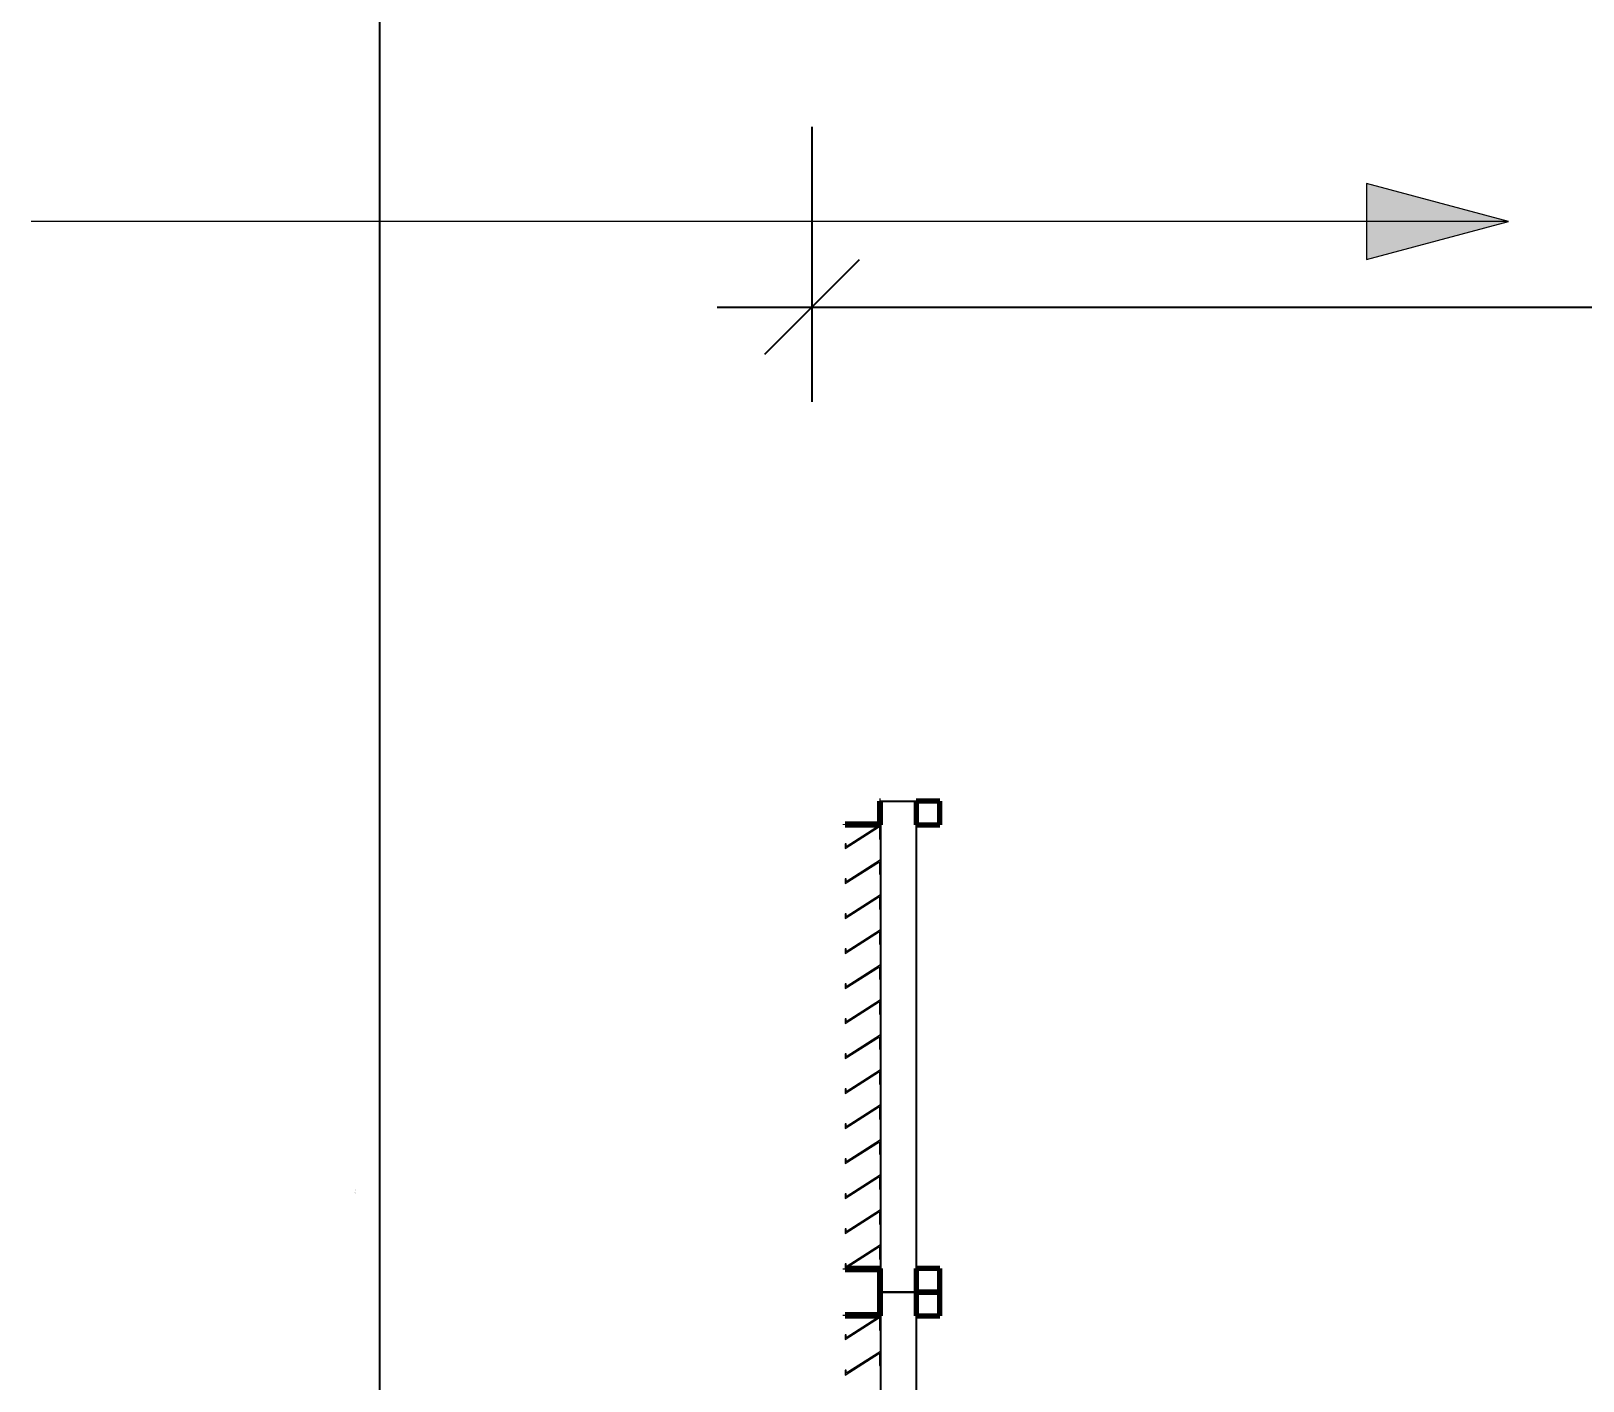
# Model space of a CAD drawing. Header units: millimetres. Extents: x -1379 to 1385823, y -4884429 to 548763.
# Drawn here: x 448564 to 451843, y -2312598 to -2309745 of the extents above; entities that cross this region are included whole.
import ezdxf

# ---------------------------------------------------------------- set-up
doc = ezdxf.new("R2010")
doc.units = ezdxf.units.MM
doc.layers.add('000 - CONCRETE_EX_LOUVERS_DEF_SUB', color=7, linetype='Continuous', plot=False)
doc.layers.add('000 - D I M', color=7, linetype='Continuous')
doc.layers.add('G-ANNO-TEXT', color=7, linetype='Continuous', lineweight=9)
doc.styles.add('Arial_2', font='arial.ttf', dxfattribs={"height": 3})
doc.dimstyles.new('DPA-DIM-3_0_C-C', dxfattribs={"dimscale": 304.8, "dimtxt": 306.07782, "dimasz": 0.492126, "dimexe": 0.656168, "dimexo": 0.0625, "dimgap": 0.164042, "dimtad": 1, "dimdec": 0, "dimzin": 0, "dimdsep": 46, "dimtxsty": 'Arial_2', "dimblk1": 'DOTBLANK', "dimblk2": 'DOTBLANK', "dimsah": 1, "dimcen": 0.09, "dimdle": 0.656168, "dimclrd": 7, "dimclre": 7, "dimclrt": 7, "dimadec": 8, "dimazin": 0, "dimtfac": 1, "dimtdec": 4, "dimtix": 1, "dimtmove": 0, "dimatfit": 3, "dimfxl": 1.312336, "dimfxlon": 1, "dimtvp": 1, "dimtolj": 1, "dimtzin": 0, "dimarcsym": 2})
doc.dimstyles.new('DPA-DIM-3_0_T-T', dxfattribs={"dimscale": 304.8, "dimtxt": 306.07782, "dimasz": 0.656168, "dimexe": 0.656168, "dimexo": 0.0625, "dimgap": 0.164042, "dimtad": 1, "dimdec": 0, "dimzin": 0, "dimdsep": 46, "dimtxsty": 'Arial_2', "dimblk1": 'OBLIQUE', "dimblk2": 'OBLIQUE', "dimsah": 1, "dimcen": 0.09, "dimdle": 0.656168, "dimclrd": 7, "dimclre": 7, "dimclrt": 7, "dimadec": 8, "dimazin": 0, "dimtfac": 1, "dimtdec": 4, "dimtix": 1, "dimtmove": 0, "dimatfit": 3, "dimfxl": 1.312336, "dimfxlon": 1, "dimtvp": 1, "dimtolj": 1, "dimtzin": 0, "dimarcsym": 2})

# ---------------------------------------------------------------- blocks, each defined once
blk = doc.blocks.new('DPA_CP_Entrance Louver Grill Vertical Z - Louver Grill Vertical Z-5242754-IV01 - LOWER ROOF LEVEL PLAN')
at = {"layer": '000 - CONCRETE_EX_LOUVERS_DEF_SUB', "color": 7, "lineweight": 70}
for p, q in [((-468.7, 0), (-518.7, 0)), ((-518.7, 0), (-518.7, -50)), ((-468.7, -50), (-468.7, 0)), ((518.7, 0), (468.7, 0)), ((468.7, 0), (468.7, -50)), ((518.7, -50), (518.7, 0)), ((-518.7, -50), (-468.7, -50)), ((468.7, -50), (518.7, -50)), ((-468.7, -125), (-518.7, -125)), ((-518.7, -125), (-518.7, -127)), ((-518.7, -127), (-470.7, -127)), ((-470.7, -127), (-470.7, -200)), ((-468.7, -200), (-468.7, -125)), ((518.7, -125), (468.7, -125)), ((468.7, -125), (468.7, -200)), ((470.7, -200), (470.7, -127)), ((470.7, -127), (518.7, -127)), ((518.7, -127), (518.7, -125)), ((-470.7, -200), (-468.7, -200)), ((468.7, -200), (470.7, -200))]:
    blk.add_line(p, q, dxfattribs=at)
at = {"layer": '000 - CONCRETE_EX_LOUVERS_DEF_SUB', "color": 7}
for p, q in [((-518.7, -125), (-518.7, -50)), ((-518.7, -50), (518.7, -50)), ((518.7, -50), (518.7, -125)), ((-518.7, -125), (518.7, -125))]:
    blk.add_line(p, q, dxfattribs=at)
blk = doc.blocks.new('GM_Louver Grill Vertical Z1 - Z Profile-V486-IV01 - LOWER ROOF LEVEL PLAN')
at = {"layer": '000 - CONCRETE_EX_LOUVERS_DEF_SUB', "color": 7, "lineweight": 9}
for p, q in [((30, 0), (0.1, 0)), ((0.1, 0), (46.4, -73)), ((30, -2), (30, 0)), ((50, -75), (3.7, -2)), ((3.7, -2), (30, -2)), ((46.4, -73), (40, -73)), ((40, -73), (40, -75)), ((40, -75), (50, -75))]:
    blk.add_line(p, q, dxfattribs=at)
blk = doc.blocks.new('GM_Louver Grill Vertical Z1 - Z Profile-V487-IV01 - LOWER ROOF LEVEL PLAN')
at = {"layer": '000 - CONCRETE_EX_LOUVERS_DEF_SUB', "color": 7, "lineweight": 9}
for p, q in [((30, 0), (0.1, 0)), ((0.1, 0), (46.4, -73)), ((30, -2), (30, 0)), ((50, -75), (3.7, -2)), ((3.7, -2), (30, -2)), ((46.4, -73), (40, -73)), ((40, -73), (40, -75)), ((40, -75), (50, -75))]:
    blk.add_line(p, q, dxfattribs=at)
blk = doc.blocks.new('GM_Louver Grill Vertical Z1 - Z Profile-V488-IV01 - LOWER ROOF LEVEL PLAN')
at = {"layer": '000 - CONCRETE_EX_LOUVERS_DEF_SUB', "color": 7, "lineweight": 9}
for p, q in [((30, 0), (0.1, 0)), ((0.1, 0), (46.4, -73)), ((30, -2), (30, 0)), ((50, -75), (3.7, -2)), ((3.7, -2), (30, -2)), ((46.4, -73), (40, -73)), ((40, -73), (40, -75)), ((40, -75), (50, -75))]:
    blk.add_line(p, q, dxfattribs=at)
blk = doc.blocks.new('GM_Louver Grill Vertical Z1 - Z Profile-V489-IV01 - LOWER ROOF LEVEL PLAN')
at = {"layer": '000 - CONCRETE_EX_LOUVERS_DEF_SUB', "color": 7, "lineweight": 9}
for p, q in [((30, 0), (0.1, 0)), ((0.1, 0), (46.4, -73)), ((30, -2), (30, 0)), ((50, -75), (3.7, -2)), ((3.7, -2), (30, -2)), ((46.4, -73), (40, -73)), ((40, -73), (40, -75)), ((40, -75), (50, -75))]:
    blk.add_line(p, q, dxfattribs=at)
blk = doc.blocks.new('GM_Louver Grill Vertical Z1 - Z Profile-V490-IV01 - LOWER ROOF LEVEL PLAN')
at = {"layer": '000 - CONCRETE_EX_LOUVERS_DEF_SUB', "lineweight": 9}
h = blk.add_hatch(dxfattribs=at)
h.set_pattern_fill('FP_56', style=0, pattern_type=2)
h.set_pattern_definition([(140, (-2318928.4, -217291.46), (63.75582, 728.7365), [76.2, -838.2]), (85, (-2318928.4, -217291.5), (-764.2276, -140.97162), [60.96, -670.56]), (190.451, (-2318923.1, -217230.74), (-700.46675, 587.77), [64.76, -712.36]), (136.184, (-2319131.6, -217291.5), (168.17096, 1084.31624), [114.3, -1257.3]), (186.636, (-2319117.6, -217201.1), (-989.70985, 949.6099), [97.14, -1068.54]), (81.184, (-2319131.6, -217291.5), (-989.70115, 949.62055), [91.44, -1005.84]), (111, (-2319080.8, -217189.86), (409.06057, 606.45787), [76.2, -838.2]), (56, (-2319080.8, -217189.9), (-736.75292, 247.20834), [60.96, -670.56]), (161.451, (-2319046.7, -217139.3), (-327.68547, 853.66825), [64.76, -712.36]), (127.5, (-2318928.4, -217291.46), (-338.22012, 12.354693), [33.528, -628.904, 33.528, -1320.292]), (127.5, (-2318928.4, -217291.46), (-338.22012, 12.354693), [-695.96, -647.192, 33.528, -639.572]), (97.5, (-2318928.4, -217291.46), (-400.722127, 267.278874), [33.528, -354.584, 33.528, -870.204]), (97.5, (-2318928.4, -217291.46), (-400.722127, 267.278874), [-421.64, -613.664, 33.528, -223.012]), (57.5, (-2318928.4, -217518.03), (22.915345, 542.36333), [33.528, -220.472, 33.528, -1810.512]), (57.5, (-2318928.4, -217518.03), (22.915345, 542.36333), [-287.528, -758.952, 33.528, -1018.032]), (47.5, (-2318928.4, -217619.63), (-101.70711, 592.51696), [33.528, -296.672, 33.528, -1239.52]), (47.5, (-2318928.4, -217619.63), (-101.70711, 592.51696), [-363.728, -492.76, 33.528, -713.232])])
h.paths.add_polyline_path([(50, -75), (3.7, -2), (30, -2), (30, 0), (0.1, 0), (46.4, -73), (40, -73), (40, -75)])
at = {"layer": '000 - CONCRETE_EX_LOUVERS_DEF_SUB', "color": 7, "lineweight": 9}
for p, q in [((30, 0), (0.1, 0)), ((0.1, 0), (46.4, -73)), ((30, -2), (30, 0)), ((50, -75), (3.7, -2)), ((3.7, -2), (30, -2)), ((46.4, -73), (40, -73)), ((40, -73), (40, -75)), ((40, -75), (50, -75))]:
    blk.add_line(p, q, dxfattribs=at)
blk = doc.blocks.new('GM_Louver Grill Vertical Z1 - Z Profile-V491-IV01 - LOWER ROOF LEVEL PLAN')
at = {"layer": '000 - CONCRETE_EX_LOUVERS_DEF_SUB', "lineweight": 9}
h = blk.add_hatch(dxfattribs=at)
h.set_pattern_fill('FP_57', style=0, pattern_type=2)
h.set_pattern_definition([(140, (-2318854.44, -217291.46), (63.75582, 728.7365), [76.2, -838.2]), (85, (-2318854.4, -217291.5), (-764.2276, -140.97162), [60.96, -670.56]), (190.451, (-2318849.1, -217230.74), (-700.46675, 587.77), [64.76, -712.36]), (136.184, (-2319057.6, -217291.5), (168.17096, 1084.31624), [114.3, -1257.3]), (186.636, (-2319043.6, -217201.1), (-989.70985, 949.6099), [97.14, -1068.54]), (81.184, (-2319057.6, -217291.5), (-989.70115, 949.62055), [91.44, -1005.84]), (111, (-2319006.84, -217189.86), (409.06057, 606.45787), [76.2, -838.2]), (56, (-2319006.8, -217189.9), (-736.75292, 247.20834), [60.96, -670.56]), (161.451, (-2318972.75, -217139.3), (-327.68547, 853.66825), [64.76, -712.36]), (127.5, (-2318854.44, -217291.46), (-338.22012, 12.354693), [33.528, -628.904, 33.528, -1320.292]), (127.5, (-2318854.44, -217291.46), (-338.22012, 12.354693), [-695.96, -647.192, 33.528, -639.572]), (97.5, (-2318854.44, -217291.46), (-400.722127, 267.278874), [33.528, -354.584, 33.528, -870.204]), (97.5, (-2318854.44, -217291.46), (-400.722127, 267.278874), [-421.64, -613.664, 33.528, -223.012]), (57.5, (-2318854.44, -217518.03), (22.915345, 542.36333), [33.528, -220.472, 33.528, -1810.512]), (57.5, (-2318854.44, -217518.03), (22.915345, 542.36333), [-287.528, -758.952, 33.528, -1018.032]), (47.5, (-2318854.44, -217619.63), (-101.70711, 592.51696), [33.528, -296.672, 33.528, -1239.52]), (47.5, (-2318854.44, -217619.63), (-101.70711, 592.51696), [-363.728, -492.76, 33.528, -713.232])])
h.paths.add_polyline_path([(50, -75), (3.7, -2), (30, -2), (30, 0), (0.1, 0), (46.4, -73), (40, -73), (40, -75)])
at = {"layer": '000 - CONCRETE_EX_LOUVERS_DEF_SUB', "color": 7, "lineweight": 9}
for p, q in [((30, 0), (0.1, 0)), ((0.1, 0), (46.4, -73)), ((30, -2), (30, 0)), ((50, -75), (3.7, -2)), ((3.7, -2), (30, -2)), ((46.4, -73), (40, -73)), ((40, -73), (40, -75)), ((40, -75), (50, -75))]:
    blk.add_line(p, q, dxfattribs=at)
blk = doc.blocks.new('GM_Louver Grill Vertical Z1 - Z Profile-V492-IV01 - LOWER ROOF LEVEL PLAN')
at = {"layer": '000 - CONCRETE_EX_LOUVERS_DEF_SUB', "color": 7, "lineweight": 9}
for p, q in [((30, 0), (0.1, 0)), ((0.1, 0), (46.4, -73)), ((30, -2), (30, 0)), ((50, -75), (3.7, -2)), ((3.7, -2), (30, -2)), ((46.4, -73), (40, -73)), ((40, -73), (40, -75)), ((40, -75), (50, -75))]:
    blk.add_line(p, q, dxfattribs=at)
blk = doc.blocks.new('GM_Louver Grill Vertical Z1 - Z Profile-V493-IV01 - LOWER ROOF LEVEL PLAN')
at = {"layer": '000 - CONCRETE_EX_LOUVERS_DEF_SUB', "color": 7, "lineweight": 9}
for p, q in [((30, 0), (0.1, 0)), ((0.1, 0), (46.4, -73)), ((30, -2), (30, 0)), ((50, -75), (3.7, -2)), ((3.7, -2), (30, -2)), ((46.4, -73), (40, -73)), ((40, -73), (40, -75)), ((40, -75), (50, -75))]:
    blk.add_line(p, q, dxfattribs=at)
blk = doc.blocks.new('DPA_CP_Entrance Louver Grill Vertical Z - Louver Grill Vertical Z-5053933-IV01 - LOWER ROOF LEVEL PLAN')
at = {"layer": '000 - CONCRETE_EX_LOUVERS_DEF_SUB', "color": 7, "lineweight": 70}
for p, q in [((-700, 0), (-750, 0)), ((-750, 0), (-750, -50)), ((-700, -50), (-700, 0)), ((750, 0), (700, 0)), ((700, 0), (700, -50)), ((750, -50), (750, 0)), ((-750, -50), (-700, -50)), ((700, -50), (750, -50)), ((-700, -125), (-750, -125)), ((-750, -125), (-750, -127)), ((-750, -127), (-702, -127)), ((-702, -127), (-702, -200)), ((-700, -200), (-700, -125)), ((750, -125), (700, -125)), ((700, -125), (700, -200)), ((702, -200), (702, -127)), ((702, -127), (750, -127)), ((750, -127), (750, -125)), ((-702, -200), (-700, -200)), ((700, -200), (702, -200))]:
    blk.add_line(p, q, dxfattribs=at)
at = {"layer": '000 - CONCRETE_EX_LOUVERS_DEF_SUB', "color": 7}
for p, q in [((-750, -125), (-750, -50)), ((-750, -50), (750, -50)), ((750, -50), (750, -125)), ((-750, -125), (750, -125))]:
    blk.add_line(p, q, dxfattribs=at)
blk = doc.blocks.new('GM_Louver Grill Vertical Z1 - Z Profile-V510-IV01 - LOWER ROOF LEVEL PLAN')
at = {"layer": '000 - CONCRETE_EX_LOUVERS_DEF_SUB', "color": 7, "lineweight": 9}
for p, q in [((30, 0), (0.1, 0)), ((0.1, 0), (46.4, -73)), ((30, -2), (30, 0)), ((50, -75), (3.7, -2)), ((3.7, -2), (30, -2)), ((46.4, -73), (40, -73)), ((40, -73), (40, -75)), ((40, -75), (50, -75))]:
    blk.add_line(p, q, dxfattribs=at)
blk = doc.blocks.new('GM_Louver Grill Vertical Z1 - Z Profile-V512-IV01 - LOWER ROOF LEVEL PLAN')
at = {"layer": '000 - CONCRETE_EX_LOUVERS_DEF_SUB', "color": 7, "lineweight": 9}
for p, q in [((30, 0), (0.1, 0)), ((0.1, 0), (46.4, -73)), ((30, -2), (30, 0)), ((50, -75), (3.7, -2)), ((3.7, -2), (30, -2)), ((46.4, -73), (40, -73)), ((40, -73), (40, -75)), ((40, -75), (50, -75))]:
    blk.add_line(p, q, dxfattribs=at)
blk = doc.blocks.new('GM_Louver Grill Vertical Z1 - Z Profile-V528-IV01 - LOWER ROOF LEVEL PLAN')
at = {"layer": '000 - CONCRETE_EX_LOUVERS_DEF_SUB', "color": 7, "lineweight": 9}
for p, q in [((30, 0), (0.1, 0)), ((0.1, 0), (46.4, -73)), ((30, -2), (30, 0)), ((50, -75), (3.7, -2)), ((3.7, -2), (30, -2)), ((46.4, -73), (40, -73)), ((40, -73), (40, -75)), ((40, -75), (50, -75))]:
    blk.add_line(p, q, dxfattribs=at)
blk = doc.blocks.new('GM_Louver Grill Vertical Z1 - Z Profile-V529-IV01 - LOWER ROOF LEVEL PLAN')
at = {"layer": '000 - CONCRETE_EX_LOUVERS_DEF_SUB', "color": 7, "lineweight": 9}
for p, q in [((30, 0), (0.1, 0)), ((0.1, 0), (46.4, -73)), ((30, -2), (30, 0)), ((50, -75), (3.7, -2)), ((3.7, -2), (30, -2)), ((46.4, -73), (40, -73)), ((40, -73), (40, -75)), ((40, -75), (50, -75))]:
    blk.add_line(p, q, dxfattribs=at)
blk = doc.blocks.new('GM_Louver Grill Vertical Z1 - Z Profile-V530-IV01 - LOWER ROOF LEVEL PLAN')
at = {"layer": '000 - CONCRETE_EX_LOUVERS_DEF_SUB', "color": 7, "lineweight": 9}
for p, q in [((30, 0), (0.1, 0)), ((0.1, 0), (46.4, -73)), ((30, -2), (30, 0)), ((50, -75), (3.7, -2)), ((3.7, -2), (30, -2)), ((46.4, -73), (40, -73)), ((40, -73), (40, -75)), ((40, -75), (50, -75))]:
    blk.add_line(p, q, dxfattribs=at)
blk = doc.blocks.new('GM_Louver Grill Vertical Z1 - Z Profile-V531-IV01 - LOWER ROOF LEVEL PLAN')
at = {"layer": '000 - CONCRETE_EX_LOUVERS_DEF_SUB', "color": 7, "lineweight": 9}
for p, q in [((30, 0), (0.1, 0)), ((0.1, 0), (46.4, -73)), ((30, -2), (30, 0)), ((50, -75), (3.7, -2)), ((3.7, -2), (30, -2)), ((46.4, -73), (40, -73)), ((40, -73), (40, -75)), ((40, -75), (50, -75))]:
    blk.add_line(p, q, dxfattribs=at)
blk = doc.blocks.new('GM_Louver Grill Vertical Z1 - Z Profile-V532-IV01 - LOWER ROOF LEVEL PLAN')
at = {"layer": '000 - CONCRETE_EX_LOUVERS_DEF_SUB', "color": 7, "lineweight": 9}
for p, q in [((30, 0), (0.1, 0)), ((0.1, 0), (46.4, -73)), ((30, -2), (30, 0)), ((50, -75), (3.7, -2)), ((3.7, -2), (30, -2)), ((46.4, -73), (40, -73)), ((40, -73), (40, -75)), ((40, -75), (50, -75))]:
    blk.add_line(p, q, dxfattribs=at)
blk = doc.blocks.new('_DotBlank')
at = {"color": 7, "linetype": 'ByBlock', "lineweight": -2}
blk.add_line((-0.5, 0), (-1, 0), dxfattribs=at)
blk.add_circle((0, 0), 0.5, dxfattribs=at)
blk = doc.blocks.new('*D866')
at = {"layer": '000 - D I M', "color": 7, "lineweight": -2, "transparency": 16777216}
for p, q in [((449681.5, -2309492.7), (449100.6, -2309492.7)), ((449300.6, -2314752.7), (449300.6, -2309642.7)), ((449027.2, -2314902.7), (449500.6, -2314902.7))]:
    blk.add_line(p, q, dxfattribs=at)
at = {"layer": 'Defpoints', "color": 7, "transparency": 16777216}
for p in [(449300.6, -2309492.7), (449700.6, -2309492.7), (449008.1, -2314902.7)]:
    blk.add_point(p, dxfattribs=at)
at = {"layer": '000 - D I M', "color": 7, "lineweight": -2, "transparency": 16777216, "xscale": 150, "yscale": 150, "zscale": 150}
for p, rotation in [((449300.6, -2309492.7), 90), ((449300.6, -2314902.7), 270)]:
    blk.add_blockref('_DotBlank', p, dxfattribs=dict(at, rotation=rotation))
at = {"layer": '000 - D I M', "color": 7, "transparency": 16777216, "insert": (449249, -2312197.7), "char_height": 3, "width": 1107.531, "attachment_point": 5, "rotation": 90, "style": 'Arial_2'}
blk.add_mtext('\\A1;5410', dxfattribs=at)
blk = doc.blocks.new('_Oblique')
at = {"color": 7, "linetype": 'ByBlock', "lineweight": -2}
blk.add_line((-0.5, -0.5), (0.5, 0.5), dxfattribs=at)
blk = doc.blocks.new('*D840')
at = {"layer": '000 - D I M', "color": 7, "lineweight": -2, "transparency": 16777216}
for p, q in [((450213.8, -2309947.7), (450213.8, -2310528.7)), ((457083.8, -2309947.7), (457083.8, -2310528.7)), ((450013.8, -2310328.7), (457283.8, -2310328.7))]:
    blk.add_line(p, q, dxfattribs=at)
at = {"layer": 'Defpoints', "color": 7, "transparency": 16777216}
for p in [(450213.8, -2309928.7), (457083.8, -2309928.7), (457083.8, -2310328.7)]:
    blk.add_point(p, dxfattribs=at)
at = {"layer": '000 - D I M', "color": 7, "lineweight": -2, "transparency": 16777216, "xscale": 200, "yscale": 200, "zscale": 200, "rotation": 180}
blk.add_blockref('_Oblique', (450213.8, -2310328.7), dxfattribs=at)
at = {"layer": '000 - D I M', "color": 7, "lineweight": -2, "transparency": 16777216, "xscale": 200, "yscale": 200, "zscale": 200}
blk.add_blockref('_Oblique', (457083.8, -2310328.7), dxfattribs=at)
at = {"layer": '000 - D I M', "color": 7, "transparency": 16777216, "insert": (453648.8, -2310277.1), "char_height": 3, "width": 1107.531, "attachment_point": 5, "style": 'Arial_2'}
blk.add_mtext('\\A1;6870', dxfattribs=at)

msp = doc.modelspace()

# ---------------------------------------------------------------- hatches: boundary and pattern name
at = {"layer": 'G-ANNO-TEXT'}
msp.add_hatch(color=7, dxfattribs=at).paths.add_polyline_path([(451685.7, -2310147.8), (451385.7, -2310067.4), (451385.7, -2310228.2)])

# ---------------------------------------------------------------- linework, layer by layer
at = {"layer": 'G-ANNO-TEXT', "color": 7}
for p, q in [((451685.7, -2310147.8), (451385.7, -2310067.4)), ((451385.7, -2310067.4), (451385.7, -2310228.2)), ((451685.7, -2310147.8), (448563.8, -2310147.8)), ((451385.7, -2310228.2), (451685.7, -2310147.8))]:
    msp.add_line(p, q, dxfattribs=at)

# ---------------------------------------------------------------- block references
at = {"layer": '000 - CONCRETE_EX_LOUVERS_DEF_SUB', "color": 7, "rotation": 269.9999999999699}
for name, p in [('DPA_CP_Entrance Louver Grill Vertical Z - Louver Grill Vertical Z-5242754-IV01 - LOWER ROOF LEVEL PLAN', (450483.8, -2311891.5)), ('DPA_CP_Entrance Louver Grill Vertical Z - Louver Grill Vertical Z-5053933-IV01 - LOWER ROOF LEVEL PLAN', (450483.8, -2313160.2))]:
    msp.add_blockref(name, p, dxfattribs=at)
at = {"layer": '000 - CONCRETE_EX_LOUVERS_DEF_SUB', "color": 7, "lineweight": 9}
for name, p, rotation in [('GM_Louver Grill Vertical Z1 - Z Profile-V493-IV01 - LOWER ROOF LEVEL PLAN', (450358.8, -2311422.7), 269.9999999999696), ('GM_Louver Grill Vertical Z1 - Z Profile-V491-IV01 - LOWER ROOF LEVEL PLAN', (450358.8, -2311496.7), 269.9999999999699), ('GM_Louver Grill Vertical Z1 - Z Profile-V490-IV01 - LOWER ROOF LEVEL PLAN', (450358.8, -2311570.6), 269.9999999999699), ('GM_Louver Grill Vertical Z1 - Z Profile-V489-IV01 - LOWER ROOF LEVEL PLAN', (450358.8, -2311644.6), 269.9999999999699), ('GM_Louver Grill Vertical Z1 - Z Profile-V488-IV01 - LOWER ROOF LEVEL PLAN', (450358.8, -2311718.6), 269.9999999999699), ('GM_Louver Grill Vertical Z1 - Z Profile-V487-IV01 - LOWER ROOF LEVEL PLAN', (450358.8, -2311792.5), 269.9999999999699), ('GM_Louver Grill Vertical Z1 - Z Profile-V486-IV01 - LOWER ROOF LEVEL PLAN', (450358.8, -2311866.5), 269.9999999999699), ('GM_Louver Grill Vertical Z1 - Z Profile-V532-IV01 - LOWER ROOF LEVEL PLAN', (450358.8, -2311940.4), 269.9999999999699), ('GM_Louver Grill Vertical Z1 - Z Profile-V531-IV01 - LOWER ROOF LEVEL PLAN', (450358.8, -2312014.4), 269.9999999999699), ('GM_Louver Grill Vertical Z1 - Z Profile-V530-IV01 - LOWER ROOF LEVEL PLAN', (450358.8, -2312088.4), 269.9999999999699), ('GM_Louver Grill Vertical Z1 - Z Profile-V529-IV01 - LOWER ROOF LEVEL PLAN', (450358.8, -2312162.3), 269.9999999999699), ('GM_Louver Grill Vertical Z1 - Z Profile-V528-IV01 - LOWER ROOF LEVEL PLAN', (450358.8, -2312236.3), 269.9999999999699), ('GM_Louver Grill Vertical Z1 - Z Profile-V492-IV01 - LOWER ROOF LEVEL PLAN', (450358.8, -2312310.2), 269.9999999999699), ('GM_Louver Grill Vertical Z1 - Z Profile-V512-IV01 - LOWER ROOF LEVEL PLAN', (450358.8, -2312460.2), 269.9999999999699), ('GM_Louver Grill Vertical Z1 - Z Profile-V510-IV01 - LOWER ROOF LEVEL PLAN', (450358.8, -2312535.2), 269.9999999999699)]:
    msp.add_blockref(name, p, dxfattribs=dict(at, rotation=rotation))

# ---------------------------------------------------------------- dimensions: what is measured, and where the dimension line sits
at = {"layer": '000 - D I M', "color": 7}
dim = msp.add_linear_dim(base=(449300.6, -2309492.7), p1=(449008.1, -2314902.7), p2=(449700.6, -2309492.7), angle=90, dimstyle='DPA-DIM-3_0_C-C', override={"dimpost": '<>', "dimclrd": 7, "dimclre": 7, "dimclrt": 7, "dimfxl": 5454.135072}, dxfattribs=at)
dim.commit()
dim.dimension.update_dxf_attribs({"geometry": '*D866', "text_midpoint": (449249, -2312197.7)})
dim = msp.add_linear_dim(base=(457083.8, -2310328.7), p1=(450213.8, -2309928.7), p2=(457083.8, -2309928.7), dimstyle='DPA-DIM-3_0_T-T', override={"dimpost": '<>', "dimclrd": 7, "dimclre": 7, "dimclrt": 7, "dimfxl": 6870}, dxfattribs=at)
dim.commit()
dim.dimension.update_dxf_attribs({"geometry": '*D840', "text_midpoint": (453648.8, -2310277.1)})

doc.saveas('drawing.dxf')
